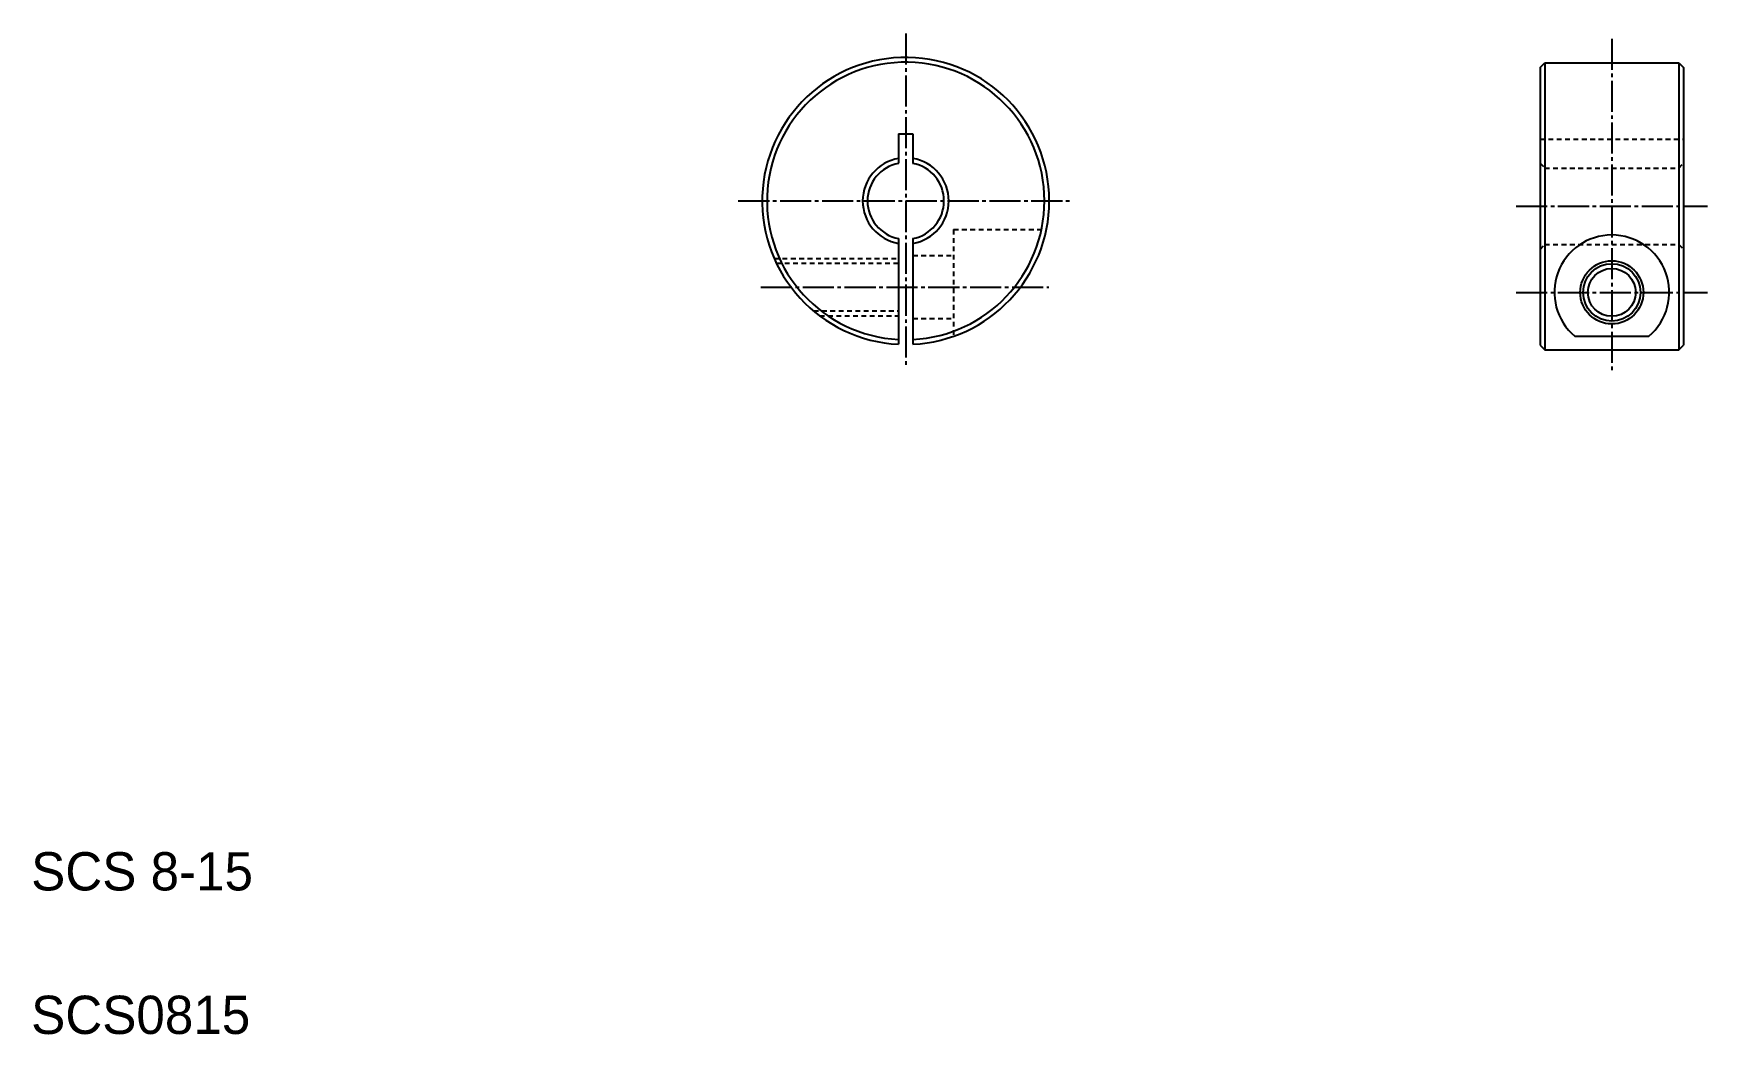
# Model space of a CAD drawing. Extents: x 10 to 185, y 10 to 115.
import ezdxf

# ---------------------------------------------------------------- set-up
doc = ezdxf.new("R2010")
doc.units = 0
doc.header["$LTSCALE"] = 0.25
doc.linetypes.add('CENTER', pattern=[17.5, 13, -1.5, 1.5, -1.5])
doc.linetypes.add('DASHED', pattern=[3.5, 2, -1.5])
doc.layers.get('0').update_dxf_attribs({"linetype": 'CONTINUOUS'})
doc.layers.add('CENTER', color=1, linetype='CENTER')

msp = doc.modelspace()

# ---------------------------------------------------------------- linework, layer by layer
at = {"color": 7, "linetype": 'CONTINUOUS'}
for p, q in [((167.71, 111), (168.21, 111.5)), ((167.71, 111), (167.71, 82)), ((168.21, 111.5), (168.21, 81.5)), ((168.21, 111.5), (182.21, 111.5)), ((182.21, 111.5), (182.21, 81.5)), ((182.21, 111.5), (182.71, 111)), ((182.71, 111), (182.71, 82)), ((100.66, 104.06), (102.16, 104.06)), ((100.66, 104.06), (100.66, 100.99)), ((102.16, 104.06), (102.16, 100.99)), ((100.66, 93.13), (100.66, 82.08)), ((102.16, 93.13), (102.16, 82.08)), ((167.71, 82), (168.21, 81.5)), ((168.21, 81.5), (182.21, 81.5)), ((182.21, 81.5), (182.71, 82))]:
    msp.add_line(p, q, dxfattribs=at)
at = {"color": 3, "linetype": 'DASHED'}
for p, q in [((167.71, 103.5), (182.71, 103.5)), ((167.71, 101), (168.21, 100.5)), ((168.21, 100.5), (182.21, 100.5)), ((182.21, 100.5), (182.71, 101)), ((106.41, 94.06), (106.41, 82.92)), ((106.41, 94.06), (116.11, 94.06)), ((87.66, 91.06), (100.66, 91.06)), ((102.16, 91.36), (106.41, 91.36)), ((167.71, 92), (168.21, 92.5)), ((168.21, 92.5), (182.21, 92.5)), ((182.21, 92.5), (182.71, 92)), ((87.89, 90.56), (100.66, 90.56)), ((91.78, 85.56), (100.66, 85.56)), ((92.41, 85.06), (100.66, 85.06)), ((102.16, 84.76), (106.41, 84.76))]:
    msp.add_line(p, q, dxfattribs=at)
for p, q in [((108.83, 94.06), (108.83, 94.06)), ((111.26, 94.06), (111.26, 94.06)), ((171.34, 82.92), (179.09, 82.92))]:
    msp.add_line(p, q)
at = {"color": 7, "linetype": 'CONTINUOUS'}
for radius in [3.3, 2.5]:
    msp.add_circle((175.21, 87.5), radius, dxfattribs=at)
at = {"color": 3, "linetype": 'CONTINUOUS'}
msp.add_circle((175.21, 87.5), 3, dxfattribs=at)
at = {"color": 7, "linetype": 'CONTINUOUS'}
for centre, radius, start, end in [((101.41, 97.06), 15, 0, 267.134), ((101.41, 97.06), 14.5, 0, 267.0351), ((101.41, 97.06), 4.5, 99.5941, 260.4059), ((101.41, 97.06), 4.5, 0, 80.4059), ((101.41, 97.06), 4, 100.8069, 259.1931), ((101.41, 97.06), 4, 0, 79.1931), ((101.41, 97.06), 15, 272.866, 0), ((101.41, 97.06), 14.5, 272.9649, 0), ((101.41, 97.06), 4, 280.8069, 0), ((101.41, 97.06), 4.5, 279.5941, 0), ((175.21, 87.5), 6, 310.1777, 229.8223)]:
    msp.add_arc(centre, radius, start, end, dxfattribs=at)
at = {"layer": 'CENTER', "color": 1, "linetype": 'CENTER'}
for p, q in [((101.41, 114.56), (101.41, 79.56)), ((175.21, 114), (175.21, 79)), ((83.91, 97.06), (118.91, 97.06)), ((165.21, 96.5), (185.21, 96.5)), ((86.27, 88.06), (116.38, 88.06)), ((165.21, 87.5), (185.21, 87.5))]:
    msp.add_line(p, q, dxfattribs=at)

# ---------------------------------------------------------------- texts
for s, p in [('SCS 8-15', (10, 25)), ('SCS0815', (10, 10))]:
    msp.add_text(s, height=4).set_placement(p)

doc.saveas('drawing.dxf')
